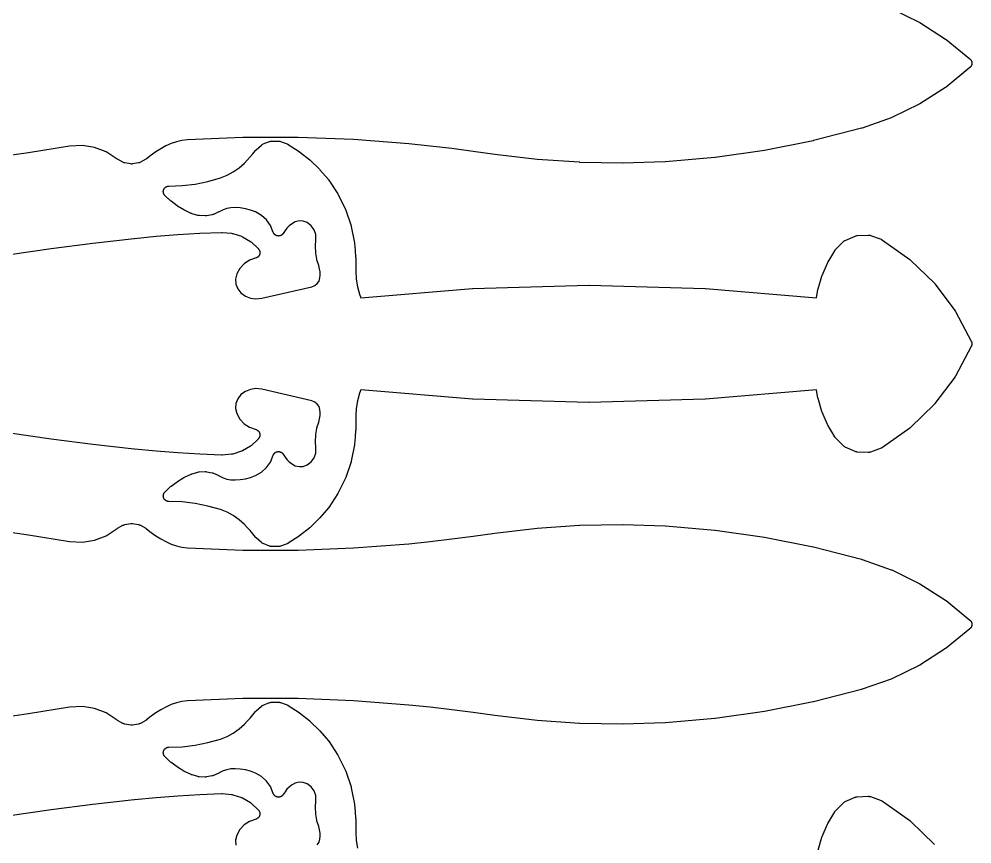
# Model space of a CAD drawing. Header units: metres. Extents: x 0 to 3000, y 0 to 1200.
# Drawn here: x 1019 to 1358.7, y 294 to 588 of the extents above; entities that cross this region are included whole.
import ezdxf

# ---------------------------------------------------------------- set-up
doc = ezdxf.new("R2010")
doc.units = ezdxf.units.M

msp = doc.modelspace()

# ---------------------------------------------------------------- linework, layer by layer
at = {"color": 1}
for points in [[(1330.09, 591.66), (1339.9, 586.88), (1340.1, 586.76), (1349.29, 580.88), (1349.48, 580.74), (1357.96, 573.81), (1357.96, 573.81), (1357.97, 573.81), (1358.04, 573.74), (1358.11, 573.68), (1358.11, 573.68), (1358.11, 573.67), (1358.18, 573.6), (1358.24, 573.53), (1358.24, 573.53), (1358.24, 573.53), (1358.3, 573.45), (1358.36, 573.38), (1358.36, 573.37), (1358.36, 573.37), (1358.41, 573.29), (1358.46, 573.21), (1358.46, 573.2), (1358.46, 573.2), (1358.5, 573.12), (1358.54, 573.03), (1358.54, 573.03), (1358.54, 573.02), (1358.58, 572.93), (1358.61, 572.85), (1358.61, 572.84), (1358.61, 572.84), (1358.63, 572.75), (1358.66, 572.66), (1358.66, 572.65), (1358.66, 572.65), (1358.67, 572.56), (1358.69, 572.46), (1358.69, 572.46), (1358.69, 572.45), (1358.69, 572.36), (1358.7, 572.27), (1358.69, 572.26), (1358.7, 572.26), (1358.69, 572.16), (1358.69, 572.07), (1358.69, 572.07), (1358.69, 572.06), (1358.67, 571.97), (1358.66, 571.88), (1358.66, 571.87), (1358.66, 571.87), (1358.63, 571.78), (1358.61, 571.69), (1358.61, 571.68), (1358.61, 571.68), (1358.58, 571.59), (1358.54, 571.5), (1358.54, 571.5), (1358.54, 571.49), (1358.5, 571.41), (1358.46, 571.32), (1358.46, 571.32), (1358.46, 571.32), (1358.41, 571.23), (1358.36, 571.15), (1358.36, 571.15), (1358.36, 571.15), (1358.3, 571.07), (1358.24, 571), (1358.24, 570.99), (1358.24, 570.99), (1358.18, 570.92), (1358.11, 570.85), (1358.11, 570.85), (1358.11, 570.84), (1358.04, 570.78), (1357.97, 570.72), (1357.96, 570.72), (1357.96, 570.71), (1349.48, 563.78), (1349.29, 563.65), (1340.1, 557.76), (1339.9, 557.65), (1330.09, 552.86), (1329.87, 552.77), (1319.54, 549.14), (1319.46, 549.11), (1319.38, 549.09), (1302.25, 544.67), (1302.14, 544.65), (1284.81, 541.19), (1284.7, 541.17), (1267.2, 538.68), (1267.09, 538.67), (1249.46, 537.16), (1249.41, 537.16), (1249.36, 537.15), (1234.21, 536.66), (1234.11, 536.66), (1218.97, 536.93), (1218.87, 536.94), (1203.77, 537.97), (1203.67, 537.98), (1188.62, 539.77), (1188.6, 539.77), (1188.58, 539.77), (1180.93, 540.84), (1173.27, 541.81), (1165.61, 542.7), (1157.95, 543.5), (1138.26, 545.05), (1118.54, 545.81), (1098.81, 545.78), (1079.12, 544.95), (1077.09, 544.72), (1075.12, 544.28), (1073.22, 543.64), (1071.36, 542.79), (1069.58, 541.79), (1067.83, 540.69), (1066.14, 539.51), (1064.47, 538.2), (1064.43, 538.17), (1064.39, 538.14), (1064.35, 538.12), (1064.31, 538.09), (1064.26, 538.06), (1064.22, 538.04), (1062.29, 536.94), (1062.14, 536.87), (1061.98, 536.8), (1061.81, 536.75), (1061.65, 536.71), (1059.52, 536.35), (1059.3, 536.32), (1059.07, 536.32), (1058.85, 536.35), (1056.72, 536.71), (1056.55, 536.75), (1056.39, 536.8), (1056.23, 536.87), (1056.07, 536.94), (1054.15, 538.04), (1054.09, 538.07), (1054.03, 538.11), (1050.11, 540.68), (1045.98, 542.28), (1041.61, 542.97), (1037.03, 542.7), (1022.4, 540.38), (1022.37, 540.38), (1007.62, 538.26)], [(1015.72, 504.14), (1030.48, 506.26), (1030.5, 506.26), (1045.29, 508.16), (1045.32, 508.16), (1060.13, 509.84), (1060.15, 509.84), (1060.17, 509.84), (1067.89, 510.58), (1067.92, 510.59), (1075.66, 511.18), (1075.69, 511.18), (1083.44, 511.63), (1083.47, 511.63), (1091.22, 511.93), (1091.25, 511.93), (1091.27, 511.93), (1091.35, 511.93), (1091.42, 511.93), (1091.44, 511.93), (1091.47, 511.93), (1094.75, 511.65), (1094.98, 511.62), (1095.19, 511.56), (1098.3, 510.57), (1098.51, 510.49), (1098.71, 510.39), (1101.51, 508.74), (1101.7, 508.61), (1101.87, 508.47), (1104.27, 506.2), (1104.33, 506.14), (1104.38, 506.08), (1104.39, 506.07), (1104.4, 506.06), (1104.45, 505.99), (1104.51, 505.93), (1104.52, 505.92), (1104.52, 505.9), (1104.57, 505.83), (1104.62, 505.76), (1104.62, 505.75), (1104.63, 505.74), (1104.67, 505.66), (1104.71, 505.59), (1104.71, 505.58), (1104.72, 505.56), (1104.75, 505.49), (1104.78, 505.41), (1104.78, 505.39), (1104.79, 505.38), (1104.81, 505.3), (1104.84, 505.22), (1104.84, 505.21), (1104.84, 505.19), (1104.86, 505.11), (1104.87, 505.03), (1104.87, 505.01), (1104.88, 505), (1104.88, 504.92), (1104.89, 504.83), (1104.89, 504.82), (1104.89, 504.8), (1104.89, 504.72), (1104.89, 504.64), (1104.89, 504.62), (1104.89, 504.61), (1104.88, 504.52), (1104.87, 504.44), (1104.87, 504.43), (1104.86, 504.41), (1104.85, 504.33), (1104.83, 504.25), (1104.83, 504.23), (1104.82, 504.22), (1104.8, 504.14), (1104.77, 504.06), (1104.77, 504.05), (1104.76, 504.03), (1104.73, 503.96), (1104.7, 503.88), (1104.69, 503.87), (1104.68, 503.85), (1104.64, 503.78), (1104.6, 503.71), (1104.59, 503.7), (1104.59, 503.68), (1104.54, 503.61), (1104.49, 503.55), (1104.48, 503.53), (1104.47, 503.52), (1104.42, 503.46), (1104.37, 503.39), (1104.36, 503.38), (1104.35, 503.37), (1104.29, 503.32), (1104.23, 503.26), (1104.22, 503.25), (1104.2, 503.24), (1104.14, 503.19), (1104.07, 503.13), (1104.06, 503.13), (1104.05, 503.12), (1103.98, 503.07), (1103.91, 503.03), (1103.9, 503.02), (1103.88, 503.01), (1103.81, 502.97), (1103.74, 502.93), (1103.72, 502.93), (1103.71, 502.92), (1103.63, 502.89), (1103.55, 502.86), (1101.16, 502.02), (1099.27, 500.78), (1097.73, 499.13), (1096.63, 497.15), (1096.2, 495.32), (1096.32, 493.52), (1096.98, 491.84), (1098.15, 490.37), (1099.74, 489.23), (1101.56, 488.51), (1103.5, 488.24), (1105.6, 488.47), (1123.37, 492.59), (1124.53, 493.05), (1125.36, 493.72), (1125.96, 494.6), (1126.31, 495.73), (1126.4, 496.76), (1126.36, 497.87), (1126.19, 498.98), (1125.84, 500.17), (1125.24, 502.23), (1125.19, 502.46), (1124.83, 504.57), (1124.81, 504.8), (1124.7, 506.94), (1124.7, 507.18), (1124.84, 509.23), (1124.79, 511.25), (1124.22, 512.92), (1123.18, 514.36), (1121.73, 515.45), (1120.34, 515.95), (1118.89, 516.04), (1117.48, 515.72), (1116.1, 514.94), (1115.32, 514.28), (1114.55, 513.48), (1113.86, 512.61), (1113.2, 511.59), (1113.18, 511.57), (1113.17, 511.54), (1113.12, 511.49), (1113.08, 511.43), (1113.07, 511.41), (1113.05, 511.39), (1113, 511.34), (1112.95, 511.28), (1112.93, 511.26), (1112.91, 511.24), (1112.86, 511.2), (1112.81, 511.15), (1112.79, 511.13), (1112.77, 511.11), (1112.71, 511.07), (1112.66, 511.03), (1112.63, 511.01), (1112.61, 511), (1112.55, 510.96), (1112.49, 510.93), (1112.46, 510.91), (1112.44, 510.9), (1112.38, 510.87), (1112.31, 510.84), (1112.29, 510.83), (1112.26, 510.82), (1112.19, 510.79), (1112.13, 510.77), (1112.1, 510.76), (1112.07, 510.75), (1112.01, 510.74), (1111.94, 510.72), (1111.91, 510.71), (1111.88, 510.71), (1111.81, 510.7), (1111.75, 510.69), (1111.72, 510.69), (1111.69, 510.68), (1111.62, 510.68), (1111.55, 510.67), (1111.52, 510.68), (1111.49, 510.67), (1111.42, 510.68), (1111.35, 510.68), (1111.33, 510.68), (1111.3, 510.69), (1111.23, 510.7), (1111.16, 510.71), (1111.13, 510.71), (1111.1, 510.72), (1111.04, 510.74), (1110.97, 510.75), (1110.94, 510.76), (1110.91, 510.77), (1110.85, 510.79), (1110.78, 510.81), (1110.76, 510.83), (1110.73, 510.84), (1110.67, 510.87), (1110.6, 510.9), (1110.58, 510.91), (1110.55, 510.92), (1110.49, 510.96), (1110.43, 510.99), (1110.41, 511.01), (1110.39, 511.03), (1110.33, 511.07), (1110.27, 511.11), (1110.25, 511.13), (1110.23, 511.14), (1110.18, 511.19), (1110.13, 511.24), (1110.11, 511.26), (1110.09, 511.28), (1110.04, 511.33), (1109.99, 511.38), (1109.98, 511.4), (1109.96, 511.42), (1109.92, 511.48), (1109.87, 511.54), (1109.86, 511.56), (1109.84, 511.58), (1109.81, 511.64), (1109.77, 511.7), (1109.76, 511.73), (1109.74, 511.75), (1109.71, 511.82), (1109.68, 511.88), (1109.67, 511.91), (1109.66, 511.93), (1108.67, 514.42), (1107.29, 516.41), (1105.5, 518.03), (1103.3, 519.26), (1101.59, 519.88), (1099.77, 520.36), (1097.91, 520.67), (1096.05, 520.8), (1094.57, 520.73), (1093.15, 520.47), (1091.78, 520.01), (1090.35, 519.29), (1090.31, 519.28), (1090.27, 519.25), (1088.32, 518.39), (1088.1, 518.31), (1087.88, 518.25), (1085.81, 517.87), (1085.58, 517.84), (1085.35, 517.84), (1083.24, 517.93), (1083.01, 517.95), (1082.79, 518.01), (1080.74, 518.59), (1080.67, 518.61), (1080.6, 518.63), (1080.58, 518.64), (1080.55, 518.65), (1080.49, 518.68), (1080.42, 518.71), (1078, 519.86), (1077.82, 519.95), (1075.54, 521.34), (1075.37, 521.45), (1073.24, 523.06), (1073.08, 523.19), (1071.11, 525.01), (1071.11, 525.01), (1071.11, 525.01), (1071.04, 525.08), (1070.98, 525.15), (1070.97, 525.15), (1070.97, 525.15), (1070.91, 525.23), (1070.85, 525.3), (1070.85, 525.3), (1070.85, 525.31), (1070.8, 525.39), (1070.74, 525.47), (1070.74, 525.47), (1070.74, 525.47), (1070.7, 525.56), (1070.65, 525.64), (1070.65, 525.64), (1070.65, 525.65), (1070.62, 525.73), (1070.58, 525.82), (1070.58, 525.83), (1070.58, 525.83), (1070.55, 525.92), (1070.53, 526.01), (1070.53, 526.01), (1070.52, 526.02), (1070.51, 526.11), (1070.49, 526.2), (1070.49, 526.21), (1070.49, 526.21), (1070.48, 526.3), (1070.47, 526.4), (1070.47, 526.4), (1070.47, 526.41), (1070.47, 526.5), (1070.47, 526.6), (1070.47, 526.6), (1070.47, 526.6), (1070.49, 526.7), (1070.5, 526.79), (1070.5, 526.79), (1070.5, 526.8), (1070.52, 526.89), (1070.54, 526.98), (1070.54, 526.99), (1070.54, 526.99), (1070.57, 527.08), (1070.59, 527.17), (1070.6, 527.17), (1070.6, 527.18), (1070.63, 527.26), (1070.67, 527.35), (1070.67, 527.35), (1070.67, 527.36), (1070.72, 527.44), (1070.77, 527.52), (1070.77, 527.53), (1070.77, 527.53), (1070.82, 527.61), (1070.88, 527.68), (1070.88, 527.69), (1070.88, 527.69), (1070.94, 527.76), (1071, 527.84), (1071, 527.84), (1071.01, 527.84), (1071.07, 527.91), (1071.14, 527.97), (1071.14, 527.97), (1071.15, 527.98), (1071.22, 528.04), (1071.3, 528.1), (1071.3, 528.1), (1071.3, 528.1), (1071.38, 528.15), (1071.46, 528.2), (1071.46, 528.2), (1071.46, 528.21), (1071.55, 528.25), (1071.63, 528.29), (1071.64, 528.29), (1071.64, 528.3), (1071.73, 528.33), (1071.82, 528.37), (1071.82, 528.37), (1071.82, 528.37), (1071.91, 528.4), (1072, 528.42), (1072.01, 528.42), (1072.01, 528.42), (1072.1, 528.44), (1072.2, 528.46), (1072.2, 528.46), (1072.2, 528.46), (1072.3, 528.47), (1072.39, 528.48), (1072.4, 528.48), (1072.4, 528.48), (1077.14, 528.65), (1081.77, 529.19), (1086.34, 530.1), (1090.81, 531.38), (1093.18, 532.32), (1095.39, 533.52), (1097.45, 534.97), (1099.36, 536.69), (1100.37, 537.74), (1101.37, 538.85), (1102.35, 539.99), (1103.31, 541.18), (1103.35, 541.23), (1103.4, 541.28), (1103.42, 541.3), (1103.44, 541.33), (1103.49, 541.37), (1103.54, 541.42), (1105.43, 543.1), (1105.57, 543.22), (1105.72, 543.32), (1105.88, 543.4), (1106.04, 543.47), (1108.34, 544.36), (1108.51, 544.41), (1108.68, 544.45), (1108.85, 544.48), (1109.03, 544.49), (1111.49, 544.52), (1111.67, 544.52), (1111.85, 544.5), (1112.02, 544.46), (1112.19, 544.41), (1114.58, 543.55), (1114.61, 543.54), (1114.64, 543.53), (1114.7, 543.5), (1114.7, 543.5), (1114.76, 543.48), (1114.79, 543.46), (1114.82, 543.45), (1114.88, 543.41), (1114.93, 543.38), (1114.96, 543.37), (1114.99, 543.35), (1118.89, 540.82), (1119.05, 540.71), (1122.68, 537.82), (1122.83, 537.69), (1126.15, 534.46), (1126.29, 534.32), (1129.29, 530.77), (1129.3, 530.76), (1129.31, 530.75), (1129.36, 530.68), (1129.41, 530.62), (1129.42, 530.6), (1129.43, 530.59), (1132.71, 525.66), (1132.84, 525.43), (1135.42, 520.13), (1135.52, 519.89), (1137.39, 514.3), (1137.45, 514.04), (1138.57, 508.23), (1138.58, 508.14), (1138.59, 508.06), (1138.85, 505.62), (1138.85, 505.55), (1139.02, 503.11), (1139.03, 503.04), (1139.11, 500.59), (1139.11, 500.52), (1139.11, 498.1), (1139.22, 495.27), (1139.63, 492.55), (1140.34, 489.9), (1140.84, 488.61), (1180.64, 492.01), (1180.76, 492.02), (1222.15, 493.19), (1222.26, 493.19), (1263.65, 492.02), (1263.76, 492.01), (1303.24, 488.64), (1303.77, 491.59), (1303.83, 491.82), (1305.23, 496.42), (1305.31, 496.63), (1307.23, 501.04), (1307.34, 501.25), (1309.77, 505.41), (1309.8, 505.46), (1309.82, 505.51), (1309.85, 505.54), (1309.87, 505.58), (1309.91, 505.62), (1309.94, 505.66), (1309.97, 505.7), (1310, 505.73), (1310.03, 505.77), (1310.07, 505.81), (1312.9, 508.68), (1313.04, 508.81), (1313.2, 508.93), (1313.36, 509.03), (1313.53, 509.11), (1317.11, 510.67), (1317.28, 510.73), (1317.46, 510.78), (1317.65, 510.82), (1317.83, 510.83), (1321.73, 510.98), (1321.92, 510.97), (1322.11, 510.95), (1322.3, 510.92), (1322.48, 510.86), (1326.28, 509.5), (1326.35, 509.47), (1326.42, 509.44), (1326.44, 509.43), (1326.46, 509.42), (1326.52, 509.38), (1326.59, 509.35), (1326.61, 509.34), (1326.63, 509.33), (1326.69, 509.29), (1326.76, 509.25), (1336.54, 502.32), (1336.66, 502.22), (1336.78, 502.12), (1345.32, 493.81), (1345.42, 493.7), (1345.52, 493.58), (1352.67, 484.05), (1352.76, 483.92), (1352.84, 483.79), (1358.46, 473.2), (1358.5, 473.12), (1358.54, 473.03), (1358.54, 473.03), (1358.54, 473.02), (1358.58, 472.93), (1358.61, 472.85), (1358.61, 472.84), (1358.61, 472.84), (1358.63, 472.75), (1358.66, 472.66), (1358.66, 472.65), (1358.66, 472.65), (1358.67, 472.56), (1358.68, 472.46), (1358.69, 472.46), (1358.69, 472.45), (1358.69, 472.36), (1358.7, 472.27), (1358.69, 472.26), (1358.7, 472.26), (1358.69, 472.16), (1358.69, 472.07), (1358.69, 472.07), (1358.68, 472.06), (1358.67, 471.97), (1358.66, 471.88), (1358.66, 471.87), (1358.66, 471.87), (1358.63, 471.78), (1358.61, 471.69), (1358.61, 471.68), (1358.61, 471.68), (1358.58, 471.59), (1358.54, 471.5), (1358.54, 471.5), (1358.54, 471.49), (1358.5, 471.41), (1358.46, 471.32), (1352.84, 460.74), (1352.76, 460.6), (1352.67, 460.48), (1345.52, 450.95), (1345.42, 450.83), (1345.32, 450.71), (1336.78, 442.4), (1336.66, 442.3), (1336.54, 442.2), (1326.76, 435.28), (1326.69, 435.24), (1326.63, 435.2), (1326.61, 435.19), (1326.59, 435.17), (1326.52, 435.14), (1326.46, 435.1), (1326.44, 435.09), (1326.42, 435.08), (1326.35, 435.06), (1326.28, 435.03), (1322.48, 433.66), (1322.3, 433.61), (1322.11, 433.57), (1321.92, 433.55), (1321.73, 433.55), (1317.83, 433.69), (1317.65, 433.71), (1317.46, 433.74), (1317.28, 433.79), (1317.11, 433.86), (1313.53, 435.41), (1313.36, 435.5), (1313.2, 435.6), (1313.04, 435.71), (1312.9, 435.84), (1310.07, 438.71), (1310.03, 438.75), (1310, 438.79), (1309.97, 438.83), (1309.94, 438.86), (1309.91, 438.9), (1309.87, 438.95), (1309.85, 438.98), (1309.82, 439.02), (1309.8, 439.07), (1309.77, 439.11), (1307.34, 443.28), (1307.23, 443.49), (1305.31, 447.89), (1305.23, 448.11), (1303.83, 452.71), (1303.77, 452.93), (1303.24, 455.89), (1263.76, 452.51), (1263.65, 452.51), (1222.26, 451.33), (1222.15, 451.33), (1180.76, 452.51), (1180.64, 452.51), (1140.84, 455.91), (1140.34, 454.63), (1139.63, 451.97), (1139.22, 449.25), (1139.11, 446.42), (1139.11, 444.01), (1139.11, 443.94), (1139.03, 441.49), (1139.02, 441.42), (1138.85, 438.97), (1138.85, 438.9), (1138.59, 436.46), (1138.58, 436.38), (1138.57, 436.3), (1137.45, 430.48), (1137.39, 430.23), (1135.52, 424.64), (1135.42, 424.39), (1132.84, 419.09), (1132.71, 418.86), (1129.43, 413.93), (1129.42, 413.92), (1129.41, 413.91), (1129.36, 413.84), (1129.31, 413.78), (1129.3, 413.76), (1129.29, 413.75), (1126.29, 410.2), (1126.15, 410.06), (1122.83, 406.83), (1122.68, 406.7), (1119.05, 403.82), (1118.89, 403.7), (1114.99, 401.18), (1114.96, 401.16), (1114.93, 401.14), (1114.88, 401.11), (1114.82, 401.08), (1114.79, 401.06), (1114.76, 401.05), (1114.7, 401.02), (1114.64, 401), (1114.61, 400.99), (1114.58, 400.97), (1112.19, 400.12), (1112.02, 400.06), (1111.85, 400.03), (1111.67, 400.01), (1111.49, 400), (1109.03, 400.04), (1108.85, 400.05), (1108.68, 400.07), (1108.51, 400.11), (1108.34, 400.17), (1106.04, 401.05), (1105.88, 401.12), (1105.72, 401.21), (1105.57, 401.31), (1105.43, 401.42), (1103.54, 403.1), (1103.49, 403.15), (1103.44, 403.2), (1103.42, 403.22), (1103.4, 403.24), (1103.35, 403.29), (1103.31, 403.34), (1102.35, 404.53), (1101.37, 405.67), (1100.37, 406.78), (1099.36, 407.83), (1097.45, 409.56), (1095.39, 411.01), (1093.18, 412.21), (1090.81, 413.15), (1086.34, 414.42), (1081.77, 415.33), (1077.14, 415.88), (1072.4, 416.05), (1072.4, 416.05), (1072.39, 416.05), (1072.3, 416.06), (1072.2, 416.06), (1072.2, 416.07), (1072.2, 416.07), (1072.1, 416.08), (1072.01, 416.1), (1072.01, 416.1), (1072, 416.1), (1071.91, 416.13), (1071.82, 416.16), (1071.82, 416.16), (1071.82, 416.16), (1071.73, 416.19), (1071.64, 416.23), (1071.64, 416.23), (1071.63, 416.23), (1071.55, 416.27), (1071.46, 416.32), (1071.46, 416.32), (1071.46, 416.32), (1071.38, 416.37), (1071.3, 416.42), (1071.3, 416.43), (1071.3, 416.43), (1071.22, 416.49), (1071.15, 416.55), (1071.14, 416.55), (1071.14, 416.55), (1071.07, 416.62), (1071.01, 416.68), (1071, 416.69), (1071, 416.69), (1070.94, 416.76), (1070.88, 416.83), (1070.88, 416.84), (1070.88, 416.84), (1070.82, 416.92), (1070.77, 417), (1070.77, 417), (1070.77, 417), (1070.72, 417.08), (1070.67, 417.17), (1070.67, 417.17), (1070.67, 417.17), (1070.63, 417.26), (1070.6, 417.35), (1070.6, 417.35), (1070.59, 417.35), (1070.57, 417.44), (1070.54, 417.54), (1070.54, 417.54), (1070.54, 417.54), (1070.52, 417.63), (1070.5, 417.73), (1070.5, 417.73), (1070.5, 417.73), (1070.49, 417.83), (1070.47, 417.92), (1070.47, 417.93), (1070.47, 417.93), (1070.47, 418.02), (1070.47, 418.12), (1070.47, 418.12), (1070.47, 418.12), (1070.48, 418.22), (1070.49, 418.31), (1070.49, 418.32), (1070.49, 418.32), (1070.51, 418.41), (1070.52, 418.51), (1070.53, 418.51), (1070.53, 418.51), (1070.55, 418.6), (1070.58, 418.7), (1070.58, 418.7), (1070.58, 418.7), (1070.62, 418.79), (1070.65, 418.88), (1070.65, 418.88), (1070.65, 418.88), (1070.7, 418.97), (1070.74, 419.05), (1070.74, 419.05), (1070.74, 419.06), (1070.8, 419.14), (1070.85, 419.22), (1070.85, 419.22), (1070.85, 419.22), (1070.91, 419.3), (1070.97, 419.37), (1070.97, 419.37), (1070.98, 419.37), (1071.04, 419.44), (1071.11, 419.51), (1071.11, 419.51), (1071.11, 419.51), (1073.08, 421.34), (1073.24, 421.46), (1075.37, 423.07), (1075.54, 423.19), (1077.82, 424.57), (1078, 424.67), (1080.42, 425.82), (1080.49, 425.84), (1080.55, 425.87), (1080.58, 425.88), (1080.6, 425.89), (1080.67, 425.91), (1080.74, 425.94), (1082.79, 426.52), (1083.01, 426.57), (1083.24, 426.59), (1085.35, 426.69), (1085.58, 426.69), (1085.81, 426.66), (1087.88, 426.27), (1088.1, 426.21), (1088.32, 426.13), (1090.27, 425.27), (1090.31, 425.25), (1090.35, 425.23), (1091.78, 424.52), (1093.15, 424.06), (1094.57, 423.79), (1096.05, 423.73), (1097.91, 423.86), (1099.77, 424.16), (1101.59, 424.64), (1103.3, 425.26), (1105.5, 426.49), (1107.29, 428.12), (1108.67, 430.1), (1109.66, 432.59), (1109.67, 432.62), (1109.68, 432.65), (1109.71, 432.71), (1109.74, 432.77), (1109.76, 432.8), (1109.77, 432.82), (1109.81, 432.88), (1109.84, 432.94), (1109.86, 432.96), (1109.87, 432.99), (1109.92, 433.04), (1109.96, 433.1), (1109.98, 433.12), (1109.99, 433.14), (1110.04, 433.19), (1110.09, 433.25), (1110.11, 433.27), (1110.13, 433.29), (1110.18, 433.33), (1110.23, 433.38), (1110.25, 433.4), (1110.27, 433.42), (1110.33, 433.46), (1110.39, 433.5), (1110.41, 433.51), (1110.43, 433.53), (1110.49, 433.57), (1110.55, 433.6), (1110.58, 433.61), (1110.6, 433.63), (1110.67, 433.66), (1110.73, 433.69), (1110.76, 433.7), (1110.78, 433.71), (1110.85, 433.73), (1110.91, 433.76), (1110.94, 433.76), (1110.97, 433.77), (1111.04, 433.79), (1111.1, 433.81), (1111.13, 433.81), (1111.16, 433.82), (1111.23, 433.83), (1111.3, 433.84), (1111.33, 433.84), (1111.35, 433.84), (1111.42, 433.85), (1111.49, 433.85), (1111.52, 433.85), (1111.55, 433.85), (1111.62, 433.84), (1111.69, 433.84), (1111.72, 433.84), (1111.75, 433.84), (1111.81, 433.83), (1111.88, 433.82), (1111.91, 433.81), (1111.94, 433.8), (1112.01, 433.79), (1112.07, 433.77), (1112.1, 433.76), (1112.13, 433.75), (1112.19, 433.73), (1112.26, 433.71), (1112.29, 433.69), (1112.31, 433.68), (1112.38, 433.65), (1112.44, 433.63), (1112.46, 433.61), (1112.49, 433.6), (1112.55, 433.56), (1112.61, 433.53), (1112.63, 433.51), (1112.66, 433.49), (1112.71, 433.45), (1112.77, 433.41), (1112.79, 433.39), (1112.81, 433.37), (1112.86, 433.33), (1112.91, 433.28), (1112.93, 433.26), (1112.95, 433.24), (1113, 433.19), (1113.05, 433.14), (1113.07, 433.11), (1113.08, 433.09), (1113.12, 433.04), (1113.17, 432.98), (1113.18, 432.96), (1113.2, 432.93), (1113.86, 431.91), (1114.55, 431.04), (1115.32, 430.24), (1116.1, 429.58), (1117.48, 428.81), (1118.89, 428.49), (1120.34, 428.57), (1121.73, 429.08), (1123.18, 430.17), (1124.22, 431.6), (1124.79, 433.27), (1124.84, 435.3), (1124.7, 437.35), (1124.7, 437.58), (1124.81, 439.72), (1124.83, 439.95), (1125.19, 442.07), (1125.24, 442.29), (1125.84, 444.35), (1126.19, 445.55), (1126.36, 446.65), (1126.4, 447.77), (1126.31, 448.79), (1125.96, 449.92), (1125.36, 450.8), (1124.53, 451.47), (1123.37, 451.93), (1105.6, 456.06), (1103.5, 456.28), (1101.56, 456.01), (1099.74, 455.29), (1098.15, 454.15), (1096.98, 452.68), (1096.32, 451), (1096.2, 449.2), (1096.63, 447.37), (1097.73, 445.39), (1099.27, 443.74), (1101.16, 442.5), (1103.55, 441.66), (1103.63, 441.63), (1103.71, 441.6), (1103.72, 441.6), (1103.74, 441.59), (1103.81, 441.55), (1103.88, 441.51), (1103.9, 441.51), (1103.91, 441.5), (1103.98, 441.45), (1104.05, 441.41), (1104.06, 441.4), (1104.07, 441.39), (1104.14, 441.34), (1104.2, 441.29), (1104.22, 441.28), (1104.23, 441.27), (1104.29, 441.21), (1104.35, 441.15), (1104.36, 441.14), (1104.37, 441.13), (1104.42, 441.07), (1104.47, 441), (1104.48, 440.99), (1104.49, 440.98), (1104.54, 440.91), (1104.59, 440.84), (1104.59, 440.83), (1104.6, 440.82), (1104.64, 440.74), (1104.68, 440.67), (1104.69, 440.66), (1104.7, 440.64), (1104.73, 440.57), (1104.76, 440.49), (1104.77, 440.48), (1104.77, 440.46), (1104.8, 440.38), (1104.82, 440.3), (1104.83, 440.29), (1104.83, 440.28), (1104.85, 440.19), (1104.86, 440.11), (1104.87, 440.1), (1104.87, 440.08), (1104.88, 440), (1104.89, 439.92), (1104.89, 439.9), (1104.89, 439.89), (1104.89, 439.8), (1104.89, 439.72), (1104.89, 439.71), (1104.89, 439.69), (1104.88, 439.61), (1104.88, 439.52), (1104.87, 439.51), (1104.87, 439.5), (1104.86, 439.41), (1104.84, 439.33), (1104.84, 439.32), (1104.84, 439.3), (1104.81, 439.22), (1104.79, 439.14), (1104.78, 439.13), (1104.78, 439.11), (1104.75, 439.04), (1104.72, 438.96), (1104.71, 438.95), (1104.71, 438.93), (1104.67, 438.86), (1104.63, 438.78), (1104.62, 438.77), (1104.62, 438.76), (1104.57, 438.69), (1104.52, 438.62), (1104.52, 438.61), (1104.51, 438.6), (1104.45, 438.53), (1104.4, 438.47), (1104.39, 438.45), (1104.38, 438.44), (1104.33, 438.38), (1104.27, 438.32), (1101.87, 436.06), (1101.7, 435.91), (1101.51, 435.79), (1098.71, 434.13), (1098.51, 434.03), (1098.3, 433.95), (1095.19, 432.96), (1094.98, 432.9), (1094.75, 432.87), (1091.47, 432.6), (1091.44, 432.6), (1091.42, 432.59), (1091.35, 432.59), (1091.27, 432.59), (1091.25, 432.59), (1091.22, 432.59), (1083.47, 432.89), (1083.44, 432.89), (1075.69, 433.34), (1075.66, 433.34), (1067.92, 433.94), (1067.89, 433.94), (1060.17, 434.68), (1060.15, 434.69), (1060.13, 434.69), (1045.32, 436.36), (1045.29, 436.37), (1030.5, 438.26), (1030.48, 438.26), (1015.72, 440.38)], [(1007.62, 406.26), (1022.37, 404.14), (1022.4, 404.14), (1037.03, 401.82), (1041.61, 401.56), (1045.98, 402.25), (1050.11, 403.84), (1054.03, 406.42), (1054.09, 406.45), (1054.15, 406.49), (1056.07, 407.58), (1056.23, 407.66), (1056.39, 407.72), (1056.55, 407.77), (1056.72, 407.81), (1058.85, 408.17), (1059.07, 408.2), (1059.3, 408.2), (1059.52, 408.17), (1061.65, 407.81), (1061.81, 407.77), (1061.98, 407.72), (1062.14, 407.66), (1062.29, 407.58), (1064.22, 406.49), (1064.26, 406.46), (1064.31, 406.44), (1064.35, 406.41), (1064.39, 406.38), (1064.43, 406.35), (1064.47, 406.32), (1066.14, 405.02), (1067.83, 403.83), (1069.58, 402.73), (1071.36, 401.74), (1073.22, 400.88), (1075.12, 400.24), (1077.09, 399.8), (1079.12, 399.57), (1098.81, 398.75), (1118.54, 398.72), (1138.26, 399.48), (1157.95, 401.02), (1165.61, 401.82), (1173.27, 402.71), (1180.93, 403.69), (1188.58, 404.75), (1188.6, 404.75), (1188.62, 404.76), (1203.67, 406.55), (1203.77, 406.56), (1218.87, 407.59), (1218.97, 407.59), (1234.11, 407.86), (1234.21, 407.86), (1249.36, 407.37), (1249.41, 407.37), (1249.46, 407.36), (1267.09, 405.85), (1267.2, 405.84), (1284.7, 403.35), (1284.81, 403.33), (1302.14, 399.88), (1302.25, 399.85), (1319.38, 395.44), (1319.46, 395.41), (1319.54, 395.39), (1329.87, 391.75), (1330.09, 391.66), (1339.9, 386.88), (1340.1, 386.76), (1349.29, 380.88), (1349.48, 380.74), (1357.96, 373.81), (1357.96, 373.81), (1357.97, 373.81), (1358.04, 373.74), (1358.11, 373.68), (1358.11, 373.68), (1358.11, 373.67), (1358.18, 373.6), (1358.24, 373.53), (1358.24, 373.53), (1358.24, 373.53), (1358.3, 373.45), (1358.36, 373.38), (1358.36, 373.37), (1358.36, 373.37), (1358.41, 373.29), (1358.46, 373.21), (1358.46, 373.2), (1358.46, 373.2), (1358.5, 373.12), (1358.54, 373.03), (1358.54, 373.03), (1358.54, 373.02), (1358.58, 372.93), (1358.61, 372.85), (1358.61, 372.84), (1358.61, 372.84), (1358.63, 372.75), (1358.66, 372.66), (1358.66, 372.65), (1358.66, 372.65), (1358.67, 372.56), (1358.69, 372.46), (1358.69, 372.46), (1358.69, 372.45), (1358.69, 372.36), (1358.7, 372.27), (1358.69, 372.26), (1358.7, 372.26), (1358.69, 372.16), (1358.69, 372.07), (1358.69, 372.07), (1358.69, 372.06), (1358.67, 371.97), (1358.66, 371.88), (1358.66, 371.87), (1358.66, 371.87), (1358.63, 371.78), (1358.61, 371.69), (1358.61, 371.68), (1358.61, 371.68), (1358.58, 371.59), (1358.54, 371.5), (1358.54, 371.5), (1358.54, 371.49), (1358.5, 371.41), (1358.46, 371.32), (1358.46, 371.32), (1358.46, 371.32), (1358.41, 371.23), (1358.36, 371.15), (1358.36, 371.15), (1358.36, 371.15), (1358.3, 371.07), (1358.24, 371), (1358.24, 370.99), (1358.24, 370.99), (1358.18, 370.92), (1358.11, 370.85), (1358.11, 370.85), (1358.11, 370.84), (1358.04, 370.78), (1357.97, 370.72), (1357.96, 370.72), (1357.96, 370.71), (1349.48, 363.78), (1349.29, 363.65), (1340.1, 357.76), (1339.9, 357.65), (1330.09, 352.86), (1329.87, 352.77), (1319.54, 349.14), (1319.46, 349.11), (1319.38, 349.09), (1302.25, 344.67), (1302.14, 344.65), (1284.81, 341.19), (1284.7, 341.17), (1267.2, 338.68), (1267.09, 338.67), (1249.46, 337.16), (1249.41, 337.16), (1249.36, 337.15), (1234.21, 336.66), (1234.11, 336.66), (1218.97, 336.93), (1218.87, 336.94), (1203.77, 337.97), (1203.67, 337.98), (1188.62, 339.77), (1188.6, 339.77), (1188.58, 339.77), (1180.93, 340.84), (1173.27, 341.81), (1165.61, 342.7), (1157.95, 343.5), (1138.26, 345.05), (1118.54, 345.81), (1098.81, 345.78), (1079.12, 344.95), (1077.09, 344.72), (1075.12, 344.28), (1073.22, 343.64), (1071.36, 342.79), (1069.58, 341.79), (1067.83, 340.69), (1066.14, 339.51), (1064.47, 338.2), (1064.43, 338.17), (1064.39, 338.14), (1064.35, 338.12), (1064.31, 338.09), (1064.26, 338.06), (1064.22, 338.04), (1062.29, 336.94), (1062.14, 336.87), (1061.98, 336.8), (1061.81, 336.75), (1061.65, 336.71), (1059.52, 336.35), (1059.3, 336.32), (1059.07, 336.32), (1058.85, 336.35), (1056.72, 336.71), (1056.55, 336.75), (1056.39, 336.8), (1056.23, 336.87), (1056.07, 336.94), (1054.15, 338.04), (1054.09, 338.07), (1054.03, 338.11), (1050.11, 340.68), (1045.98, 342.28), (1041.61, 342.97), (1037.03, 342.7), (1022.4, 340.38), (1022.37, 340.38), (1007.62, 338.26)], [(1125.36, 293.72), (1125.96, 294.6), (1126.31, 295.73), (1126.4, 296.76), (1126.36, 297.87), (1126.19, 298.98), (1125.84, 300.17), (1125.24, 302.23), (1125.19, 302.46), (1124.83, 304.57), (1124.81, 304.8), (1124.7, 306.94), (1124.7, 307.18), (1124.84, 309.23), (1124.79, 311.25), (1124.22, 312.92), (1123.18, 314.36), (1121.73, 315.45), (1120.34, 315.95), (1118.89, 316.04), (1117.48, 315.72), (1116.1, 314.94), (1115.32, 314.28), (1114.55, 313.48), (1113.86, 312.61), (1113.2, 311.59), (1113.18, 311.57), (1113.17, 311.54), (1113.12, 311.49), (1113.08, 311.43), (1113.07, 311.41), (1113.05, 311.39), (1113, 311.34), (1112.95, 311.28), (1112.93, 311.26), (1112.91, 311.24), (1112.86, 311.2), (1112.81, 311.15), (1112.79, 311.13), (1112.77, 311.11), (1112.71, 311.07), (1112.66, 311.03), (1112.63, 311.01), (1112.61, 311), (1112.55, 310.96), (1112.49, 310.93), (1112.46, 310.91), (1112.44, 310.9), (1112.38, 310.87), (1112.31, 310.84), (1112.29, 310.83), (1112.26, 310.82), (1112.19, 310.79), (1112.13, 310.77), (1112.1, 310.76), (1112.07, 310.75), (1112.01, 310.74), (1111.94, 310.72), (1111.91, 310.71), (1111.88, 310.71), (1111.81, 310.7), (1111.75, 310.69), (1111.72, 310.69), (1111.69, 310.68), (1111.62, 310.68), (1111.55, 310.67), (1111.52, 310.68), (1111.49, 310.67), (1111.42, 310.68), (1111.35, 310.68), (1111.33, 310.68), (1111.3, 310.69), (1111.23, 310.7), (1111.16, 310.71), (1111.13, 310.71), (1111.1, 310.72), (1111.04, 310.74), (1110.97, 310.75), (1110.94, 310.76), (1110.91, 310.77), (1110.85, 310.79), (1110.78, 310.81), (1110.76, 310.83), (1110.73, 310.84), (1110.67, 310.87), (1110.6, 310.9), (1110.58, 310.91), (1110.55, 310.92), (1110.49, 310.96), (1110.43, 310.99), (1110.41, 311.01), (1110.39, 311.03), (1110.33, 311.07), (1110.27, 311.11), (1110.25, 311.13), (1110.23, 311.14), (1110.18, 311.19), (1110.13, 311.24), (1110.11, 311.26), (1110.09, 311.28), (1110.04, 311.33), (1109.99, 311.38), (1109.98, 311.4), (1109.96, 311.42), (1109.92, 311.48), (1109.87, 311.54), (1109.86, 311.56), (1109.84, 311.58), (1109.81, 311.64), (1109.77, 311.7), (1109.76, 311.73), (1109.74, 311.75), (1109.71, 311.82), (1109.68, 311.88), (1109.67, 311.91), (1109.66, 311.93), (1108.67, 314.42), (1107.29, 316.41), (1105.5, 318.03), (1103.3, 319.26), (1101.59, 319.88), (1099.77, 320.36), (1097.91, 320.67), (1096.05, 320.8), (1094.57, 320.73), (1093.15, 320.47), (1091.78, 320.01), (1090.35, 319.29), (1090.31, 319.28), (1090.27, 319.25), (1088.32, 318.39), (1088.1, 318.31), (1087.88, 318.25), (1085.81, 317.87), (1085.58, 317.84), (1085.35, 317.84), (1083.24, 317.93), (1083.01, 317.95), (1082.79, 318.01), (1080.74, 318.59), (1080.67, 318.61), (1080.6, 318.63), (1080.58, 318.64), (1080.55, 318.65), (1080.49, 318.68), (1080.42, 318.71), (1078, 319.86), (1077.82, 319.95), (1075.54, 321.34), (1075.37, 321.45), (1073.24, 323.06), (1073.08, 323.19), (1071.11, 325.01), (1071.11, 325.01), (1071.11, 325.01), (1071.04, 325.08), (1070.98, 325.15), (1070.97, 325.15), (1070.97, 325.15), (1070.91, 325.23), (1070.85, 325.3), (1070.85, 325.3), (1070.85, 325.31), (1070.8, 325.39), (1070.74, 325.47), (1070.74, 325.47), (1070.74, 325.47), (1070.7, 325.56), (1070.65, 325.64), (1070.65, 325.64), (1070.65, 325.65), (1070.62, 325.73), (1070.58, 325.82), (1070.58, 325.83), (1070.58, 325.83), (1070.55, 325.92), (1070.53, 326.01), (1070.53, 326.01), (1070.52, 326.02), (1070.51, 326.11), (1070.49, 326.2), (1070.49, 326.21), (1070.49, 326.21), (1070.48, 326.3), (1070.47, 326.4), (1070.47, 326.4), (1070.47, 326.41), (1070.47, 326.5), (1070.47, 326.6), (1070.47, 326.6), (1070.47, 326.6), (1070.49, 326.7), (1070.5, 326.79), (1070.5, 326.79), (1070.5, 326.8), (1070.52, 326.89), (1070.54, 326.98), (1070.54, 326.99), (1070.54, 326.99), (1070.57, 327.08), (1070.59, 327.17), (1070.6, 327.17), (1070.6, 327.18), (1070.63, 327.26), (1070.67, 327.35), (1070.67, 327.35), (1070.67, 327.36), (1070.72, 327.44), (1070.77, 327.52), (1070.77, 327.53), (1070.77, 327.53), (1070.82, 327.61), (1070.88, 327.68), (1070.88, 327.69), (1070.88, 327.69), (1070.94, 327.76), (1071, 327.84), (1071, 327.84), (1071.01, 327.84), (1071.07, 327.91), (1071.14, 327.97), (1071.14, 327.97), (1071.15, 327.98), (1071.22, 328.04), (1071.3, 328.1), (1071.3, 328.1), (1071.3, 328.1), (1071.38, 328.15), (1071.46, 328.2), (1071.46, 328.2), (1071.46, 328.21), (1071.55, 328.25), (1071.63, 328.29), (1071.64, 328.29), (1071.64, 328.3), (1071.73, 328.33), (1071.82, 328.37), (1071.82, 328.37), (1071.82, 328.37), (1071.91, 328.4), (1072, 328.42), (1072.01, 328.42), (1072.01, 328.42), (1072.1, 328.44), (1072.2, 328.46), (1072.2, 328.46), (1072.2, 328.46), (1072.3, 328.47), (1072.39, 328.48), (1072.4, 328.48), (1072.4, 328.48), (1077.14, 328.65), (1081.77, 329.19), (1086.34, 330.1), (1090.81, 331.38), (1093.18, 332.32), (1095.39, 333.52), (1097.45, 334.97), (1099.36, 336.69), (1100.37, 337.74), (1101.37, 338.85), (1102.35, 339.99), (1103.31, 341.18), (1103.35, 341.23), (1103.4, 341.28), (1103.42, 341.3), (1103.44, 341.33), (1103.49, 341.37), (1103.54, 341.42), (1105.43, 343.1), (1105.57, 343.22), (1105.72, 343.32), (1105.88, 343.4), (1106.04, 343.47), (1108.34, 344.36), (1108.51, 344.41), (1108.68, 344.45), (1108.85, 344.48), (1109.03, 344.49), (1111.49, 344.52), (1111.67, 344.52), (1111.85, 344.5), (1112.02, 344.46), (1112.19, 344.41), (1114.58, 343.55), (1114.61, 343.54), (1114.64, 343.53), (1114.7, 343.5), (1114.7, 343.5), (1114.76, 343.48), (1114.79, 343.46), (1114.82, 343.45), (1114.88, 343.41), (1114.93, 343.38), (1114.96, 343.37), (1114.99, 343.35), (1118.89, 340.82), (1119.05, 340.71), (1122.68, 337.82), (1122.83, 337.69), (1126.15, 334.46), (1126.29, 334.32), (1129.29, 330.77), (1129.3, 330.76), (1129.31, 330.75), (1129.36, 330.68), (1129.41, 330.62), (1129.42, 330.6), (1129.43, 330.59), (1132.71, 325.66), (1132.84, 325.43), (1135.42, 320.13), (1135.52, 319.89), (1137.39, 314.3), (1137.45, 314.04), (1138.57, 308.23), (1138.58, 308.14), (1138.59, 308.06), (1138.85, 305.62), (1138.85, 305.55), (1139.02, 303.11), (1139.03, 303.04), (1139.11, 300.59), (1139.11, 300.52), (1139.11, 298.1), (1139.22, 295.27), (1139.63, 292.55)], [(1015.72, 304.14), (1030.48, 306.26), (1030.5, 306.26), (1045.29, 308.16), (1045.32, 308.16), (1060.13, 309.84), (1060.15, 309.84), (1060.17, 309.84), (1067.89, 310.58), (1067.92, 310.59), (1075.66, 311.18), (1075.69, 311.18), (1083.44, 311.63), (1083.47, 311.63), (1091.22, 311.93), (1091.25, 311.93), (1091.27, 311.93), (1091.35, 311.93), (1091.42, 311.93), (1091.44, 311.93), (1091.47, 311.93), (1094.75, 311.65), (1094.98, 311.62), (1095.19, 311.56), (1098.3, 310.57), (1098.51, 310.49), (1098.71, 310.39), (1101.51, 308.74), (1101.7, 308.61), (1101.87, 308.47), (1104.27, 306.2), (1104.33, 306.14), (1104.38, 306.08), (1104.39, 306.07), (1104.4, 306.06), (1104.45, 305.99), (1104.51, 305.93), (1104.52, 305.92), (1104.52, 305.9), (1104.57, 305.83), (1104.62, 305.76), (1104.62, 305.75), (1104.63, 305.74), (1104.67, 305.66), (1104.71, 305.59), (1104.71, 305.58), (1104.72, 305.56), (1104.75, 305.49), (1104.78, 305.41), (1104.78, 305.39), (1104.79, 305.38), (1104.81, 305.3), (1104.84, 305.22), (1104.84, 305.21), (1104.84, 305.19), (1104.86, 305.11), (1104.87, 305.03), (1104.87, 305.01), (1104.88, 305), (1104.88, 304.92), (1104.89, 304.83), (1104.89, 304.82), (1104.89, 304.8), (1104.89, 304.72), (1104.89, 304.64), (1104.89, 304.62), (1104.89, 304.61), (1104.88, 304.52), (1104.87, 304.44), (1104.87, 304.43), (1104.86, 304.41), (1104.85, 304.33), (1104.83, 304.25), (1104.83, 304.23), (1104.82, 304.22), (1104.8, 304.14), (1104.77, 304.06), (1104.77, 304.05), (1104.76, 304.03), (1104.73, 303.96), (1104.7, 303.88), (1104.69, 303.87), (1104.68, 303.85), (1104.64, 303.78), (1104.6, 303.71), (1104.59, 303.7), (1104.59, 303.68), (1104.54, 303.61), (1104.49, 303.55), (1104.48, 303.53), (1104.47, 303.52), (1104.42, 303.46), (1104.37, 303.39), (1104.36, 303.38), (1104.35, 303.37), (1104.29, 303.32), (1104.23, 303.26), (1104.22, 303.25), (1104.2, 303.24), (1104.14, 303.19), (1104.07, 303.13), (1104.06, 303.13), (1104.05, 303.12), (1103.98, 303.07), (1103.91, 303.03), (1103.9, 303.02), (1103.88, 303.01), (1103.81, 302.97), (1103.74, 302.93), (1103.72, 302.93), (1103.71, 302.92), (1103.63, 302.89), (1103.55, 302.86), (1101.16, 302.02), (1099.27, 300.78), (1097.73, 299.13), (1096.63, 297.15), (1096.2, 295.32), (1096.32, 293.52)], [(1303.83, 291.82), (1305.23, 296.42), (1305.31, 296.63), (1307.23, 301.04), (1307.34, 301.25), (1309.77, 305.41), (1309.8, 305.46), (1309.82, 305.51), (1309.85, 305.54), (1309.87, 305.58), (1309.91, 305.62), (1309.94, 305.66), (1309.97, 305.7), (1310, 305.73), (1310.03, 305.77), (1310.07, 305.81), (1312.9, 308.68), (1313.04, 308.81), (1313.2, 308.93), (1313.36, 309.03), (1313.53, 309.11), (1317.11, 310.67), (1317.28, 310.73), (1317.46, 310.78), (1317.65, 310.82), (1317.83, 310.83), (1321.73, 310.98), (1321.92, 310.97), (1322.11, 310.95), (1322.3, 310.92), (1322.48, 310.86), (1326.28, 309.5), (1326.35, 309.47), (1326.42, 309.44), (1326.44, 309.43), (1326.46, 309.42), (1326.52, 309.38), (1326.59, 309.35), (1326.61, 309.34), (1326.63, 309.33), (1326.69, 309.29), (1326.76, 309.25), (1336.54, 302.32), (1336.66, 302.22), (1336.78, 302.12), (1345.32, 293.81)]]:
    msp.add_lwpolyline(points, dxfattribs=at)

doc.saveas('drawing.dxf')
